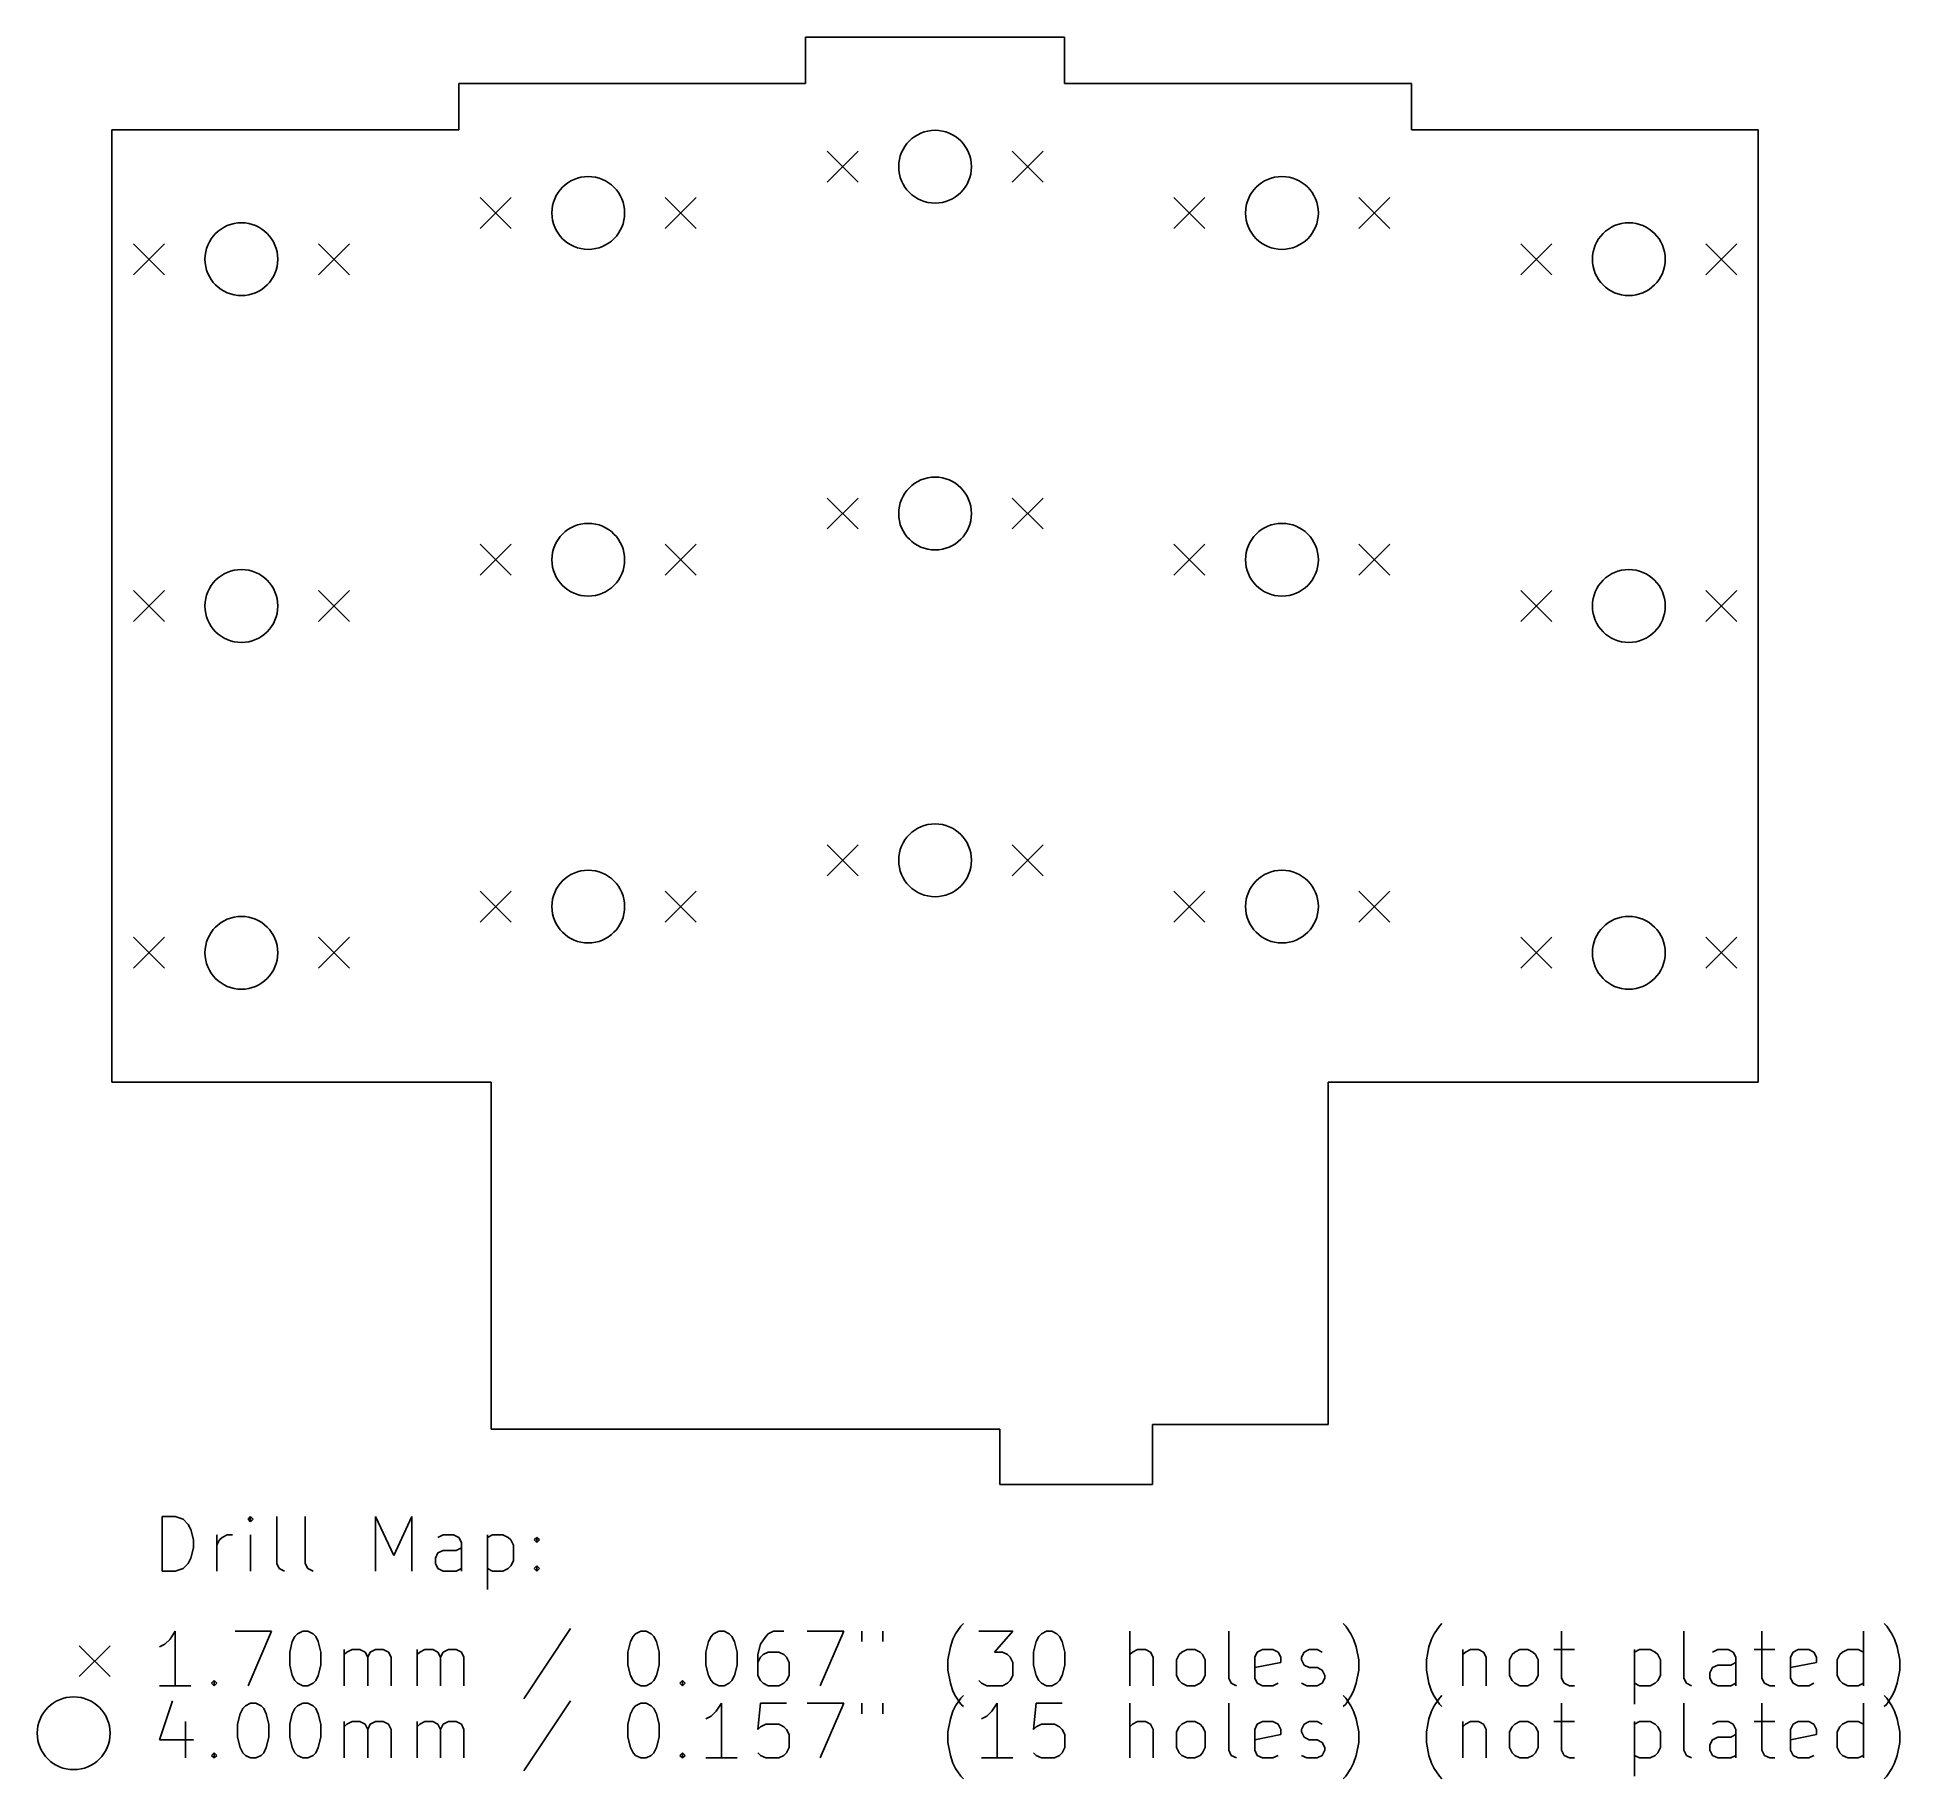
# Model space of a CAD drawing. Extents: x 168 to 270, y -147 to -52.
import ezdxf

# ---------------------------------------------------------------- set-up
doc = ezdxf.new("R2010")
doc.units = 0
doc.header["$MEASUREMENT"] = 0
doc.layers.add('BLACK', color=7, linetype='CONTINUOUS')

msp = doc.modelspace()

# ---------------------------------------------------------------- linework, layer by layer
at = {"layer": 'BLACK', "linetype": 'CONTINUOUS'}
for p, q in [((210.312, -51.816), (224.536, -51.816)), ((210.312, -54.356), (210.312, -51.816)), ((224.536, -51.816), (224.536, -54.356)), ((191.262, -54.356), (210.312, -54.356)), ((191.262, -56.896), (191.262, -54.356)), ((224.536, -54.356), (243.586, -54.356)), ((243.586, -54.356), (243.586, -56.896)), ((172.212, -109.22), (172.212, -56.896)), ((172.212, -56.896), (191.262, -56.896)), ((243.586, -56.896), (262.636, -56.896)), ((262.636, -56.896), (262.636, -109.22)), ((211.494, -58.078), (213.194, -59.778)), ((213.194, -58.078), (211.494, -59.778)), ((221.654, -58.078), (223.354, -59.778)), ((223.354, -58.078), (221.654, -59.778)), ((192.444, -60.618), (194.144, -62.318)), ((194.144, -60.618), (192.444, -62.318)), ((202.604, -60.618), (204.304, -62.318)), ((204.304, -60.618), (202.604, -62.318)), ((230.544, -60.618), (232.244, -62.318)), ((232.244, -60.618), (230.544, -62.318)), ((240.704, -60.618), (242.404, -62.318)), ((242.404, -60.618), (240.704, -62.318)), ((173.394, -63.158), (175.094, -64.858)), ((175.094, -63.158), (173.394, -64.858)), ((183.554, -63.158), (185.254, -64.858)), ((185.254, -63.158), (183.554, -64.858)), ((249.594, -63.158), (251.294, -64.858)), ((251.294, -63.158), (249.594, -64.858)), ((259.754, -63.158), (261.454, -64.858)), ((261.454, -63.158), (259.754, -64.858)), ((211.494, -77.128), (213.194, -78.828)), ((213.194, -77.128), (211.494, -78.828)), ((221.654, -77.128), (223.354, -78.828)), ((223.354, -77.128), (221.654, -78.828)), ((192.444, -79.668), (194.144, -81.368)), ((194.144, -79.668), (192.444, -81.368)), ((202.604, -79.668), (204.304, -81.368)), ((204.304, -79.668), (202.604, -81.368)), ((230.544, -79.668), (232.244, -81.368)), ((232.244, -79.668), (230.544, -81.368)), ((240.704, -79.668), (242.404, -81.368)), ((242.404, -79.668), (240.704, -81.368)), ((173.394, -82.208), (175.094, -83.908)), ((175.094, -82.208), (173.394, -83.908)), ((183.554, -82.208), (185.254, -83.908)), ((185.254, -82.208), (183.554, -83.908)), ((249.594, -82.208), (251.294, -83.908)), ((251.294, -82.208), (249.594, -83.908)), ((259.754, -82.208), (261.454, -83.908)), ((261.454, -82.208), (259.754, -83.908)), ((211.494, -96.178), (213.194, -97.878)), ((213.194, -96.178), (211.494, -97.878)), ((221.654, -96.178), (223.354, -97.878)), ((223.354, -96.178), (221.654, -97.878)), ((192.444, -98.718), (194.144, -100.418)), ((194.144, -98.718), (192.444, -100.418)), ((202.604, -98.718), (204.304, -100.418)), ((204.304, -98.718), (202.604, -100.418)), ((230.544, -98.718), (232.244, -100.418)), ((232.244, -98.718), (230.544, -100.418)), ((240.704, -98.718), (242.404, -100.418)), ((242.404, -98.718), (240.704, -100.418)), ((173.394, -101.258), (175.094, -102.958)), ((175.094, -101.258), (173.394, -102.958)), ((183.554, -101.258), (185.254, -102.958)), ((185.254, -101.258), (183.554, -102.958)), ((249.594, -101.258), (251.294, -102.958)), ((251.294, -101.258), (249.594, -102.958)), ((259.754, -101.258), (261.454, -102.958)), ((261.454, -101.258), (259.754, -102.958)), ((193.04, -109.22), (172.212, -109.22)), ((193.04, -128.27), (193.04, -109.22)), ((239.014, -109.22), (239.014, -128.016)), ((262.636, -109.22), (239.014, -109.22)), ((220.98, -128.27), (193.04, -128.27)), ((220.98, -131.318), (220.98, -128.27)), ((229.362, -128.016), (229.362, -131.318)), ((239.014, -128.016), (229.362, -128.016)), ((229.362, -131.318), (220.98, -131.318)), ((174.976, -136.075), (174.976, -133.075)), ((174.976, -133.075), (175.691, -133.075)), ((175.691, -133.075), (176.119, -133.218)), ((176.119, -133.218), (176.405, -133.504)), ((176.405, -133.504), (176.548, -133.789)), ((176.548, -133.789), (176.691, -134.361)), ((179.833, -133.075), (179.691, -133.218)), ((179.691, -133.218), (179.833, -133.361)), ((179.976, -133.218), (179.833, -133.075)), ((179.833, -133.075), (179.833, -133.361)), ((179.833, -133.361), (179.976, -133.218)), ((181.262, -135.647), (181.262, -133.075)), ((182.833, -135.647), (182.833, -133.075)), ((186.691, -136.075), (186.691, -133.075)), ((186.691, -133.075), (187.691, -135.218)), ((187.691, -135.218), (188.691, -133.075)), ((188.691, -133.075), (188.691, -136.075)), ((176.691, -134.789), (176.548, -135.361)), ((176.691, -134.361), (176.691, -134.789)), ((177.976, -136.075), (177.976, -134.075)), ((177.976, -134.647), (178.119, -134.361)), ((178.119, -134.361), (178.262, -134.218)), ((178.262, -134.218), (178.548, -134.075)), ((178.548, -134.075), (178.833, -134.075)), ((179.833, -136.075), (179.833, -134.075)), ((190.405, -134.075), (190.119, -134.218)), ((190.119, -135.075), (190.405, -134.932)), ((190.976, -134.075), (190.405, -134.075)), ((190.405, -134.932), (191.119, -134.932)), ((191.262, -134.218), (190.976, -134.075)), ((191.119, -134.932), (191.405, -134.789)), ((191.405, -134.504), (191.262, -134.218)), ((191.405, -136.075), (191.405, -134.504)), ((192.833, -134.075), (192.833, -137.075)), ((192.833, -134.218), (193.119, -134.075)), ((193.119, -134.075), (193.691, -134.075)), ((193.691, -134.075), (193.976, -134.218)), ((193.976, -134.218), (194.119, -134.361)), ((194.119, -134.361), (194.262, -134.647)), ((194.262, -134.647), (194.262, -135.504)), ((195.405, -134.361), (195.548, -134.218)), ((195.548, -134.504), (195.405, -134.361)), ((195.548, -134.218), (195.691, -134.361)), ((195.548, -134.218), (195.548, -134.504)), ((195.691, -134.361), (195.548, -134.504)), ((176.119, -135.932), (175.691, -136.075)), ((176.405, -135.647), (176.119, -135.932)), ((176.548, -135.361), (176.405, -135.647)), ((181.405, -135.932), (181.262, -135.647)), ((181.691, -136.075), (181.405, -135.932)), ((182.976, -135.932), (182.833, -135.647)), ((183.262, -136.075), (182.976, -135.932)), ((189.976, -135.361), (190.119, -135.075)), ((189.976, -135.647), (189.976, -135.361)), ((190.119, -135.932), (189.976, -135.647)), ((190.405, -136.075), (190.119, -135.932)), ((191.405, -135.932), (191.119, -136.075)), ((193.119, -136.075), (192.833, -135.932)), ((193.976, -135.932), (193.691, -136.075)), ((194.119, -135.789), (193.976, -135.932)), ((194.262, -135.504), (194.119, -135.789)), ((195.405, -135.932), (195.548, -135.789)), ((195.548, -136.075), (195.405, -135.932)), ((195.548, -135.789), (195.691, -135.932)), ((195.548, -135.789), (195.548, -136.075)), ((195.691, -135.932), (195.548, -136.075)), ((175.691, -136.075), (174.976, -136.075)), ((191.119, -136.075), (190.405, -136.075)), ((193.691, -136.075), (193.119, -136.075)), ((218.548, -139.518), (218.833, -139.089)), ((218.833, -139.089), (218.976, -138.947)), ((239.976, -139.089), (239.833, -138.947)), ((240.262, -139.518), (239.976, -139.089)), ((244.833, -139.518), (245.119, -139.089)), ((245.119, -139.089), (245.262, -138.947)), ((269.691, -139.089), (269.548, -138.947)), ((269.976, -139.518), (269.691, -139.089)), ((175.119, -140.089), (174.833, -140.232)), ((175.405, -139.804), (175.119, -140.089)), ((175.691, -139.375), (175.405, -139.804)), ((175.691, -142.375), (175.691, -139.375)), ((178.976, -139.375), (180.976, -139.375)), ((180.976, -139.375), (179.691, -142.375)), ((181.976, -140.518), (182.119, -139.947)), ((182.119, -139.947), (182.262, -139.661)), ((182.262, -139.661), (182.405, -139.518)), ((182.405, -139.518), (182.691, -139.375)), ((182.691, -139.375), (182.976, -139.375)), ((182.976, -139.375), (183.262, -139.518)), ((183.262, -139.518), (183.405, -139.661)), ((183.405, -139.661), (183.548, -139.947)), ((183.548, -139.947), (183.691, -140.518)), ((197.405, -139.232), (194.833, -143.089)), ((200.548, -140.518), (200.691, -139.947)), ((200.691, -139.947), (200.833, -139.661)), ((200.833, -139.661), (200.976, -139.518)), ((200.976, -139.518), (201.262, -139.375)), ((201.262, -139.375), (201.548, -139.375)), ((201.548, -139.375), (201.833, -139.518)), ((201.833, -139.518), (201.976, -139.661)), ((201.976, -139.661), (202.119, -139.947)), ((202.119, -139.947), (202.262, -140.518)), ((204.833, -140.518), (204.976, -139.947)), ((204.976, -139.947), (205.119, -139.661)), ((205.119, -139.661), (205.262, -139.518)), ((205.262, -139.518), (205.548, -139.375)), ((205.548, -139.375), (205.833, -139.375)), ((205.833, -139.375), (206.119, -139.518)), ((206.119, -139.518), (206.262, -139.661)), ((206.262, -139.661), (206.405, -139.947)), ((206.405, -139.947), (206.548, -140.518)), ((207.833, -140.089), (207.691, -140.661)), ((208.119, -139.661), (207.833, -140.089)), ((208.262, -139.518), (208.119, -139.661)), ((208.548, -139.375), (208.262, -139.518)), ((209.119, -139.375), (208.548, -139.375)), ((210.405, -139.375), (212.405, -139.375)), ((212.405, -139.375), (211.119, -142.375)), ((213.405, -139.375), (213.405, -139.947)), ((214.548, -139.375), (214.548, -139.947)), ((218.262, -140.232), (218.405, -139.804)), ((218.405, -139.804), (218.548, -139.518)), ((219.833, -139.375), (221.691, -139.375)), ((221.691, -139.375), (220.691, -140.518)), ((222.833, -140.518), (222.976, -139.947)), ((222.976, -139.947), (223.119, -139.661)), ((223.119, -139.661), (223.262, -139.518)), ((223.262, -139.518), (223.548, -139.375)), ((223.548, -139.375), (223.833, -139.375)), ((223.833, -139.375), (224.119, -139.518)), ((224.119, -139.518), (224.262, -139.661)), ((224.262, -139.661), (224.405, -139.947)), ((224.405, -139.947), (224.548, -140.518)), ((228.119, -142.375), (228.119, -139.375)), ((233.548, -141.947), (233.548, -139.375)), ((240.405, -139.804), (240.262, -139.518)), ((240.548, -140.232), (240.405, -139.804)), ((244.548, -140.232), (244.691, -139.804)), ((244.691, -139.804), (244.833, -139.518)), ((251.833, -139.375), (251.833, -141.947)), ((258.548, -141.947), (258.548, -139.375)), ((262.833, -139.375), (262.833, -141.947)), ((268.405, -142.375), (268.405, -139.375)), ((270.119, -139.804), (269.976, -139.518)), ((270.262, -140.232), (270.119, -139.804)), ((170.412, -140.168), (172.112, -141.868)), ((172.112, -140.168), (170.412, -141.868)), ((181.976, -141.232), (181.976, -140.518)), ((183.691, -140.518), (183.691, -141.232)), ((184.976, -142.375), (184.976, -140.375)), ((184.976, -140.661), (185.119, -140.518)), ((185.119, -140.518), (185.405, -140.375)), ((185.405, -140.375), (185.833, -140.375)), ((185.833, -140.375), (186.119, -140.518)), ((186.119, -140.518), (186.262, -140.804)), ((186.262, -140.804), (186.405, -140.518)), ((186.262, -140.804), (186.262, -142.375)), ((186.405, -140.518), (186.691, -140.375)), ((186.691, -140.375), (187.119, -140.375)), ((187.119, -140.375), (187.405, -140.518)), ((187.405, -140.518), (187.548, -140.804)), ((187.548, -140.804), (187.548, -142.375)), ((188.976, -142.375), (188.976, -140.375)), ((188.976, -140.661), (189.119, -140.518)), ((189.119, -140.518), (189.405, -140.375)), ((189.405, -140.375), (189.833, -140.375)), ((189.833, -140.375), (190.119, -140.518)), ((190.119, -140.518), (190.262, -140.804)), ((190.262, -140.804), (190.405, -140.518)), ((190.262, -140.804), (190.262, -142.375)), ((190.405, -140.518), (190.691, -140.375)), ((190.691, -140.375), (191.119, -140.375)), ((191.119, -140.375), (191.405, -140.518)), ((191.405, -140.518), (191.548, -140.804)), ((191.548, -140.804), (191.548, -142.375)), ((200.548, -141.232), (200.548, -140.518)), ((202.262, -140.518), (202.262, -141.232)), ((204.833, -141.232), (204.833, -140.518)), ((206.548, -140.518), (206.548, -141.232)), ((207.691, -140.661), (207.691, -141.804)), ((207.833, -140.804), (207.691, -141.089)), ((207.976, -140.661), (207.833, -140.804)), ((208.262, -140.518), (207.976, -140.661)), ((208.833, -140.518), (208.262, -140.518)), ((209.119, -140.661), (208.833, -140.518)), ((209.262, -140.804), (209.119, -140.661)), ((209.405, -141.089), (209.262, -140.804)), ((209.405, -141.804), (209.405, -141.089)), ((218.119, -140.947), (218.262, -140.232)), ((218.119, -141.518), (218.119, -140.947)), ((220.691, -140.518), (221.119, -140.518)), ((221.119, -140.518), (221.405, -140.661)), ((221.405, -140.661), (221.548, -140.804)), ((221.548, -140.804), (221.691, -141.089)), ((221.691, -141.089), (221.691, -141.804)), ((222.833, -141.232), (222.833, -140.518)), ((224.548, -140.518), (224.548, -141.232)), ((228.262, -140.518), (228.119, -140.661)), ((228.548, -140.375), (228.262, -140.518)), ((228.976, -140.375), (228.548, -140.375)), ((229.262, -140.518), (228.976, -140.375)), ((229.405, -140.804), (229.262, -140.518)), ((229.405, -142.375), (229.405, -140.804)), ((230.691, -140.947), (230.833, -140.661)), ((230.691, -141.804), (230.691, -140.947)), ((230.833, -140.661), (230.976, -140.518)), ((230.976, -140.518), (231.262, -140.375)), ((231.262, -140.375), (231.691, -140.375)), ((231.691, -140.375), (231.976, -140.518)), ((231.976, -140.518), (232.119, -140.661)), ((232.119, -140.661), (232.262, -140.947)), ((232.262, -140.947), (232.262, -141.804)), ((234.976, -140.804), (235.119, -140.518)), ((234.976, -141.947), (234.976, -140.804)), ((236.405, -141.089), (234.976, -141.375)), ((235.119, -140.518), (235.405, -140.375)), ((235.405, -140.375), (235.976, -140.375)), ((235.976, -140.375), (236.262, -140.518)), ((236.262, -140.518), (236.405, -140.804)), ((236.405, -140.804), (236.405, -141.089)), ((237.548, -140.804), (237.691, -140.518)), ((237.548, -140.947), (237.548, -140.804)), ((237.691, -141.232), (237.548, -140.947)), ((237.691, -140.518), (237.976, -140.375)), ((237.976, -140.375), (238.405, -140.375)), ((238.405, -140.375), (238.691, -140.518)), ((240.691, -140.947), (240.548, -140.232)), ((240.691, -141.518), (240.691, -140.947)), ((244.405, -140.947), (244.548, -140.232)), ((244.405, -141.518), (244.405, -140.947)), ((246.405, -140.375), (246.405, -142.375)), ((246.405, -140.661), (246.548, -140.518)), ((246.548, -140.518), (246.833, -140.375)), ((246.833, -140.375), (247.262, -140.375)), ((247.262, -140.375), (247.548, -140.518)), ((247.548, -140.518), (247.691, -140.804)), ((247.691, -140.804), (247.691, -142.375)), ((248.976, -140.947), (249.119, -140.661)), ((248.976, -141.804), (248.976, -140.947)), ((249.119, -140.661), (249.262, -140.518)), ((249.262, -140.518), (249.548, -140.375)), ((249.548, -140.375), (249.976, -140.375)), ((249.976, -140.375), (250.262, -140.518)), ((250.262, -140.518), (250.405, -140.661)), ((250.405, -140.661), (250.548, -140.947)), ((250.548, -140.947), (250.548, -141.804)), ((251.405, -140.375), (252.548, -140.375)), ((255.833, -140.375), (255.833, -143.375)), ((255.833, -140.518), (256.119, -140.375)), ((256.119, -140.375), (256.691, -140.375)), ((256.691, -140.375), (256.976, -140.518)), ((256.976, -140.518), (257.119, -140.661)), ((257.119, -140.661), (257.262, -140.947)), ((257.262, -140.947), (257.262, -141.804)), ((260.405, -140.375), (260.119, -140.518)), ((260.976, -140.375), (260.405, -140.375)), ((261.262, -140.518), (260.976, -140.375)), ((261.119, -141.232), (261.405, -141.089)), ((261.405, -140.804), (261.262, -140.518)), ((261.405, -142.375), (261.405, -140.804)), ((262.405, -140.375), (263.548, -140.375)), ((264.405, -140.804), (264.548, -140.518)), ((264.405, -141.947), (264.405, -140.804)), ((265.833, -141.089), (264.405, -141.375)), ((264.548, -140.518), (264.833, -140.375)), ((264.833, -140.375), (265.405, -140.375)), ((265.405, -140.375), (265.691, -140.518)), ((265.691, -140.518), (265.833, -140.804)), ((265.833, -140.804), (265.833, -141.089)), ((266.976, -140.947), (267.119, -140.661)), ((266.976, -141.804), (266.976, -140.947)), ((267.119, -140.661), (267.262, -140.518)), ((267.262, -140.518), (267.548, -140.375)), ((267.548, -140.375), (268.119, -140.375)), ((268.119, -140.375), (268.405, -140.518)), ((270.405, -140.947), (270.262, -140.232)), ((270.405, -141.518), (270.405, -140.947)), ((177.691, -142.232), (177.833, -142.089)), ((177.833, -142.089), (177.976, -142.232)), ((177.833, -142.089), (177.833, -142.375)), ((182.119, -141.804), (181.976, -141.232)), ((182.262, -142.089), (182.119, -141.804)), ((182.405, -142.232), (182.262, -142.089)), ((183.405, -142.089), (183.262, -142.232)), ((183.548, -141.804), (183.405, -142.089)), ((183.691, -141.232), (183.548, -141.804)), ((200.691, -141.804), (200.548, -141.232)), ((200.833, -142.089), (200.691, -141.804)), ((200.976, -142.232), (200.833, -142.089)), ((201.976, -142.089), (201.833, -142.232)), ((202.119, -141.804), (201.976, -142.089)), ((202.262, -141.232), (202.119, -141.804)), ((203.405, -142.232), (203.548, -142.089)), ((203.548, -142.089), (203.691, -142.232)), ((203.548, -142.089), (203.548, -142.375)), ((204.976, -141.804), (204.833, -141.232)), ((205.119, -142.089), (204.976, -141.804)), ((205.262, -142.232), (205.119, -142.089)), ((206.262, -142.089), (206.119, -142.232)), ((206.405, -141.804), (206.262, -142.089)), ((206.548, -141.232), (206.405, -141.804)), ((207.691, -141.804), (207.833, -142.089)), ((207.833, -142.089), (207.976, -142.232)), ((209.119, -142.232), (209.262, -142.089)), ((209.262, -142.089), (209.405, -141.804)), ((218.262, -142.232), (218.119, -141.518)), ((219.976, -142.232), (219.833, -142.089)), ((221.548, -142.089), (221.405, -142.232)), ((221.691, -141.804), (221.548, -142.089)), ((222.976, -141.804), (222.833, -141.232)), ((223.119, -142.089), (222.976, -141.804)), ((223.262, -142.232), (223.119, -142.089)), ((224.262, -142.089), (224.119, -142.232)), ((224.405, -141.804), (224.262, -142.089)), ((224.548, -141.232), (224.405, -141.804)), ((230.833, -142.089), (230.691, -141.804)), ((230.976, -142.232), (230.833, -142.089)), ((232.119, -142.089), (231.976, -142.232)), ((232.262, -141.804), (232.119, -142.089)), ((233.691, -142.232), (233.548, -141.947)), ((235.119, -142.232), (234.976, -141.947)), ((237.976, -141.375), (237.691, -141.232)), ((238.405, -141.375), (237.976, -141.375)), ((238.691, -141.518), (238.405, -141.375)), ((238.833, -141.804), (238.691, -141.518)), ((238.691, -142.232), (238.833, -141.947)), ((238.833, -141.947), (238.833, -141.804)), ((240.548, -142.232), (240.691, -141.518)), ((244.548, -142.232), (244.405, -141.518)), ((249.119, -142.089), (248.976, -141.804)), ((249.262, -142.232), (249.119, -142.089)), ((250.405, -142.089), (250.262, -142.232)), ((250.548, -141.804), (250.405, -142.089)), ((251.833, -141.947), (251.976, -142.232)), ((257.119, -142.089), (256.976, -142.232)), ((257.262, -141.804), (257.119, -142.089)), ((258.691, -142.232), (258.548, -141.947)), ((259.976, -141.661), (260.119, -141.375)), ((259.976, -141.947), (259.976, -141.661)), ((260.119, -142.232), (259.976, -141.947)), ((260.119, -141.375), (260.405, -141.232)), ((260.405, -141.232), (261.119, -141.232)), ((262.833, -141.947), (262.976, -142.232)), ((264.548, -142.232), (264.405, -141.947)), ((267.119, -142.089), (266.976, -141.804)), ((267.262, -142.232), (267.119, -142.089)), ((270.262, -142.232), (270.405, -141.518)), ((176.548, -142.375), (174.833, -142.375)), ((175.548, -143.192), (174.833, -145.335)), ((177.833, -142.375), (177.691, -142.232)), ((177.976, -142.232), (177.833, -142.375)), ((182.691, -142.375), (182.405, -142.232)), ((182.976, -142.375), (182.691, -142.375)), ((183.262, -142.232), (182.976, -142.375)), ((197.405, -143.192), (194.833, -147.049)), ((201.262, -142.375), (200.976, -142.232)), ((201.548, -142.375), (201.262, -142.375)), ((201.833, -142.232), (201.548, -142.375)), ((203.548, -142.375), (203.405, -142.232)), ((203.691, -142.232), (203.548, -142.375)), ((205.548, -142.375), (205.262, -142.232)), ((205.833, -142.375), (205.548, -142.375)), ((206.119, -142.232), (205.833, -142.375)), ((207.976, -142.232), (208.262, -142.375)), ((208.262, -142.375), (208.833, -142.375)), ((208.833, -142.375), (209.119, -142.232)), ((218.405, -142.661), (218.262, -142.232)), ((218.548, -142.947), (218.405, -142.661)), ((218.833, -143.375), (218.548, -142.947)), ((218.548, -143.478), (218.833, -143.049)), ((218.833, -143.049), (218.976, -142.907)), ((220.262, -142.375), (219.976, -142.232)), ((221.119, -142.375), (220.262, -142.375)), ((221.405, -142.232), (221.119, -142.375)), ((223.548, -142.375), (223.262, -142.232)), ((223.833, -142.375), (223.548, -142.375)), ((224.119, -142.232), (223.833, -142.375)), ((231.262, -142.375), (230.976, -142.232)), ((231.691, -142.375), (231.262, -142.375)), ((231.976, -142.232), (231.691, -142.375)), ((233.976, -142.375), (233.691, -142.232)), ((235.405, -142.375), (235.119, -142.232)), ((235.976, -142.375), (235.405, -142.375)), ((236.262, -142.232), (235.976, -142.375)), ((237.548, -142.232), (237.833, -142.375)), ((237.833, -142.375), (238.405, -142.375)), ((238.405, -142.375), (238.691, -142.232)), ((239.976, -143.049), (239.833, -142.907)), ((239.976, -143.375), (240.262, -142.947)), ((240.262, -143.478), (239.976, -143.049)), ((240.262, -142.947), (240.405, -142.661)), ((240.405, -142.661), (240.548, -142.232)), ((244.691, -142.661), (244.548, -142.232)), ((244.833, -142.947), (244.691, -142.661)), ((245.119, -143.375), (244.833, -142.947)), ((244.833, -143.478), (245.119, -143.049)), ((245.119, -143.049), (245.262, -142.907)), ((249.548, -142.375), (249.262, -142.232)), ((249.976, -142.375), (249.548, -142.375)), ((250.262, -142.232), (249.976, -142.375)), ((251.976, -142.232), (252.262, -142.375)), ((252.262, -142.375), (252.548, -142.375)), ((256.119, -142.375), (255.833, -142.232)), ((256.691, -142.375), (256.119, -142.375)), ((256.976, -142.232), (256.691, -142.375)), ((258.976, -142.375), (258.691, -142.232)), ((260.405, -142.375), (260.119, -142.232)), ((261.119, -142.375), (260.405, -142.375)), ((261.405, -142.232), (261.119, -142.375)), ((262.976, -142.232), (263.262, -142.375)), ((263.262, -142.375), (263.548, -142.375)), ((264.833, -142.375), (264.548, -142.232)), ((265.405, -142.375), (264.833, -142.375)), ((265.691, -142.232), (265.405, -142.375)), ((267.548, -142.375), (267.262, -142.232)), ((268.119, -142.375), (267.548, -142.375)), ((268.405, -142.232), (268.119, -142.375)), ((269.691, -143.049), (269.548, -142.907)), ((269.691, -143.375), (269.976, -142.947)), ((269.976, -143.478), (269.691, -143.049)), ((269.976, -142.947), (270.119, -142.661)), ((270.119, -142.661), (270.262, -142.232)), ((179.119, -144.478), (179.262, -143.907)), ((179.262, -143.907), (179.405, -143.621)), ((179.405, -143.621), (179.548, -143.478)), ((179.548, -143.478), (179.833, -143.335)), ((179.833, -143.335), (180.119, -143.335)), ((180.119, -143.335), (180.405, -143.478)), ((180.405, -143.478), (180.548, -143.621)), ((180.548, -143.621), (180.691, -143.907)), ((180.691, -143.907), (180.833, -144.478)), ((181.976, -144.478), (182.119, -143.907)), ((182.119, -143.907), (182.262, -143.621)), ((182.262, -143.621), (182.405, -143.478)), ((182.405, -143.478), (182.691, -143.335)), ((182.691, -143.335), (182.976, -143.335)), ((182.976, -143.335), (183.262, -143.478)), ((183.262, -143.478), (183.405, -143.621)), ((183.405, -143.621), (183.548, -143.907)), ((183.548, -143.907), (183.691, -144.478)), ((200.548, -144.478), (200.691, -143.907)), ((200.691, -143.907), (200.833, -143.621)), ((200.833, -143.621), (200.976, -143.478)), ((200.976, -143.478), (201.262, -143.335)), ((201.262, -143.335), (201.548, -143.335)), ((201.548, -143.335), (201.833, -143.478)), ((201.833, -143.478), (201.976, -143.621)), ((201.976, -143.621), (202.119, -143.907)), ((202.119, -143.907), (202.262, -144.478)), ((205.119, -144.049), (204.833, -144.192)), ((205.405, -143.764), (205.119, -144.049)), ((205.691, -143.335), (205.405, -143.764)), ((205.691, -146.335), (205.691, -143.335)), ((207.833, -143.335), (207.691, -144.764)), ((209.262, -143.335), (207.833, -143.335)), ((210.405, -143.335), (212.405, -143.335)), ((212.405, -143.335), (211.119, -146.335)), ((213.405, -143.335), (213.405, -143.907)), ((214.548, -143.335), (214.548, -143.907)), ((218.119, -144.907), (218.262, -144.192)), ((218.262, -144.192), (218.405, -143.764)), ((218.405, -143.764), (218.548, -143.478)), ((218.976, -143.518), (218.833, -143.375)), ((220.262, -144.049), (219.976, -144.192)), ((220.548, -143.764), (220.262, -144.049)), ((220.833, -143.335), (220.548, -143.764)), ((220.833, -146.335), (220.833, -143.335)), ((222.976, -143.335), (222.833, -144.764)), ((224.405, -143.335), (222.976, -143.335)), ((228.119, -146.335), (228.119, -143.335)), ((233.548, -145.907), (233.548, -143.335)), ((239.833, -143.518), (239.976, -143.375)), ((240.405, -143.764), (240.262, -143.478)), ((240.548, -144.192), (240.405, -143.764)), ((240.691, -144.907), (240.548, -144.192)), ((244.405, -144.907), (244.548, -144.192)), ((244.548, -144.192), (244.691, -143.764)), ((244.691, -143.764), (244.833, -143.478)), ((245.262, -143.518), (245.119, -143.375)), ((251.833, -143.335), (251.833, -145.907)), ((258.548, -145.907), (258.548, -143.335)), ((262.833, -143.335), (262.833, -145.907)), ((268.405, -146.335), (268.405, -143.335)), ((269.548, -143.518), (269.691, -143.375)), ((270.119, -143.764), (269.976, -143.478)), ((270.262, -144.192), (270.119, -143.764)), ((270.405, -144.907), (270.262, -144.192)), ((176.262, -144.335), (176.262, -146.335)), ((179.119, -145.192), (179.119, -144.478)), ((179.262, -145.764), (179.119, -145.192)), ((180.833, -145.192), (180.691, -145.764)), ((180.833, -144.478), (180.833, -145.192)), ((181.976, -145.192), (181.976, -144.478)), ((182.119, -145.764), (181.976, -145.192)), ((183.691, -145.192), (183.548, -145.764)), ((183.691, -144.478), (183.691, -145.192)), ((184.976, -146.335), (184.976, -144.335)), ((184.976, -144.621), (185.119, -144.478)), ((185.119, -144.478), (185.405, -144.335)), ((185.405, -144.335), (185.833, -144.335)), ((185.833, -144.335), (186.119, -144.478)), ((186.119, -144.478), (186.262, -144.764)), ((186.262, -144.764), (186.405, -144.478)), ((186.262, -144.764), (186.262, -146.335)), ((186.405, -144.478), (186.691, -144.335)), ((186.691, -144.335), (187.119, -144.335)), ((187.119, -144.335), (187.405, -144.478)), ((187.405, -144.478), (187.548, -144.764)), ((187.548, -144.764), (187.548, -146.335)), ((188.976, -146.335), (188.976, -144.335)), ((188.976, -144.621), (189.119, -144.478)), ((189.119, -144.478), (189.405, -144.335)), ((189.405, -144.335), (189.833, -144.335)), ((189.833, -144.335), (190.119, -144.478)), ((190.119, -144.478), (190.262, -144.764)), ((190.262, -144.764), (190.405, -144.478)), ((190.262, -144.764), (190.262, -146.335)), ((190.405, -144.478), (190.691, -144.335)), ((190.691, -144.335), (191.119, -144.335)), ((191.119, -144.335), (191.405, -144.478)), ((191.405, -144.478), (191.548, -144.764)), ((191.548, -144.764), (191.548, -146.335)), ((200.548, -145.192), (200.548, -144.478)), ((200.691, -145.764), (200.548, -145.192)), ((202.262, -145.192), (202.119, -145.764)), ((202.262, -144.478), (202.262, -145.192)), ((207.691, -144.764), (207.833, -144.621)), ((207.833, -144.621), (208.119, -144.478)), ((208.119, -144.478), (208.833, -144.478)), ((208.833, -144.478), (209.119, -144.621)), ((209.119, -144.621), (209.262, -144.764)), ((209.262, -144.764), (209.405, -145.049)), ((209.405, -145.049), (209.405, -145.764)), ((218.119, -145.478), (218.119, -144.907)), ((222.833, -144.764), (222.976, -144.621)), ((222.976, -144.621), (223.262, -144.478)), ((223.262, -144.478), (223.976, -144.478)), ((223.976, -144.478), (224.262, -144.621)), ((224.262, -144.621), (224.405, -144.764)), ((224.405, -144.764), (224.548, -145.049)), ((224.548, -145.049), (224.548, -145.764)), ((228.262, -144.478), (228.119, -144.621)), ((228.548, -144.335), (228.262, -144.478)), ((228.976, -144.335), (228.548, -144.335)), ((229.262, -144.478), (228.976, -144.335)), ((229.405, -144.764), (229.262, -144.478)), ((229.405, -146.335), (229.405, -144.764)), ((230.691, -144.907), (230.833, -144.621)), ((230.691, -145.764), (230.691, -144.907)), ((230.833, -144.621), (230.976, -144.478)), ((230.976, -144.478), (231.262, -144.335)), ((231.262, -144.335), (231.691, -144.335)), ((231.691, -144.335), (231.976, -144.478)), ((231.976, -144.478), (232.119, -144.621)), ((232.119, -144.621), (232.262, -144.907)), ((232.262, -144.907), (232.262, -145.764)), ((234.976, -144.764), (235.119, -144.478)), ((234.976, -145.907), (234.976, -144.764)), ((236.405, -145.049), (234.976, -145.335)), ((235.119, -144.478), (235.405, -144.335)), ((235.405, -144.335), (235.976, -144.335)), ((235.976, -144.335), (236.262, -144.478)), ((236.262, -144.478), (236.405, -144.764)), ((236.405, -144.764), (236.405, -145.049)), ((237.548, -144.764), (237.691, -144.478)), ((237.548, -144.907), (237.548, -144.764)), ((237.691, -145.192), (237.548, -144.907)), ((237.691, -144.478), (237.976, -144.335)), ((237.976, -145.335), (237.691, -145.192)), ((237.976, -144.335), (238.405, -144.335)), ((238.405, -144.335), (238.691, -144.478)), ((240.691, -145.478), (240.691, -144.907)), ((244.405, -145.478), (244.405, -144.907)), ((246.405, -144.335), (246.405, -146.335)), ((246.405, -144.621), (246.548, -144.478)), ((246.548, -144.478), (246.833, -144.335)), ((246.833, -144.335), (247.262, -144.335)), ((247.262, -144.335), (247.548, -144.478)), ((247.548, -144.478), (247.691, -144.764)), ((247.691, -144.764), (247.691, -146.335)), ((248.976, -144.907), (249.119, -144.621)), ((248.976, -145.764), (248.976, -144.907)), ((249.119, -144.621), (249.262, -144.478)), ((249.262, -144.478), (249.548, -144.335)), ((249.548, -144.335), (249.976, -144.335)), ((249.976, -144.335), (250.262, -144.478)), ((250.262, -144.478), (250.405, -144.621)), ((250.405, -144.621), (250.548, -144.907)), ((250.548, -144.907), (250.548, -145.764)), ((251.405, -144.335), (252.548, -144.335)), ((255.833, -144.335), (255.833, -147.335)), ((255.833, -144.478), (256.119, -144.335)), ((256.119, -144.335), (256.691, -144.335)), ((256.691, -144.335), (256.976, -144.478)), ((256.976, -144.478), (257.119, -144.621)), ((257.119, -144.621), (257.262, -144.907)), ((257.262, -144.907), (257.262, -145.764)), ((260.405, -144.335), (260.119, -144.478)), ((260.119, -145.335), (260.405, -145.192)), ((260.976, -144.335), (260.405, -144.335)), ((260.405, -145.192), (261.119, -145.192)), ((261.262, -144.478), (260.976, -144.335)), ((261.119, -145.192), (261.405, -145.049)), ((261.405, -144.764), (261.262, -144.478)), ((261.405, -146.335), (261.405, -144.764)), ((262.405, -144.335), (263.548, -144.335)), ((264.405, -144.764), (264.548, -144.478)), ((264.405, -145.907), (264.405, -144.764)), ((265.833, -145.049), (264.405, -145.335)), ((264.548, -144.478), (264.833, -144.335)), ((264.833, -144.335), (265.405, -144.335)), ((265.405, -144.335), (265.691, -144.478)), ((265.691, -144.478), (265.833, -144.764)), ((265.833, -144.764), (265.833, -145.049)), ((266.976, -144.907), (267.119, -144.621)), ((266.976, -145.764), (266.976, -144.907)), ((267.119, -144.621), (267.262, -144.478)), ((267.262, -144.478), (267.548, -144.335)), ((267.548, -144.335), (268.119, -144.335)), ((268.119, -144.335), (268.405, -144.478)), ((270.405, -145.478), (270.405, -144.907)), ((174.833, -145.335), (176.691, -145.335)), ((177.691, -146.192), (177.833, -146.049)), ((177.833, -146.335), (177.691, -146.192)), ((177.833, -146.049), (177.976, -146.192)), ((177.833, -146.049), (177.833, -146.335)), ((177.976, -146.192), (177.833, -146.335)), ((179.405, -146.049), (179.262, -145.764)), ((179.548, -146.192), (179.405, -146.049)), ((179.833, -146.335), (179.548, -146.192)), ((180.405, -146.192), (180.119, -146.335)), ((180.548, -146.049), (180.405, -146.192)), ((180.691, -145.764), (180.548, -146.049)), ((182.262, -146.049), (182.119, -145.764)), ((182.405, -146.192), (182.262, -146.049)), ((182.691, -146.335), (182.405, -146.192)), ((183.262, -146.192), (182.976, -146.335)), ((183.405, -146.049), (183.262, -146.192)), ((183.548, -145.764), (183.405, -146.049)), ((200.833, -146.049), (200.691, -145.764)), ((200.976, -146.192), (200.833, -146.049)), ((201.262, -146.335), (200.976, -146.192)), ((201.833, -146.192), (201.548, -146.335)), ((201.976, -146.049), (201.833, -146.192)), ((202.119, -145.764), (201.976, -146.049)), ((203.405, -146.192), (203.548, -146.049)), ((203.548, -146.335), (203.405, -146.192)), ((203.548, -146.049), (203.691, -146.192)), ((203.548, -146.049), (203.548, -146.335)), ((203.691, -146.192), (203.548, -146.335)), ((207.833, -146.192), (207.691, -146.049)), ((208.119, -146.335), (207.833, -146.192)), ((209.119, -146.192), (208.833, -146.335)), ((209.262, -146.049), (209.119, -146.192)), ((209.405, -145.764), (209.262, -146.049)), ((218.262, -146.192), (218.119, -145.478)), ((218.405, -146.621), (218.262, -146.192)), ((222.976, -146.192), (222.833, -146.049)), ((223.262, -146.335), (222.976, -146.192)), ((224.262, -146.192), (223.976, -146.335)), ((224.405, -146.049), (224.262, -146.192)), ((224.548, -145.764), (224.405, -146.049)), ((230.833, -146.049), (230.691, -145.764)), ((230.976, -146.192), (230.833, -146.049)), ((231.262, -146.335), (230.976, -146.192)), ((231.976, -146.192), (231.691, -146.335)), ((232.119, -146.049), (231.976, -146.192)), ((232.262, -145.764), (232.119, -146.049)), ((233.691, -146.192), (233.548, -145.907)), ((233.976, -146.335), (233.691, -146.192)), ((235.119, -146.192), (234.976, -145.907)), ((235.405, -146.335), (235.119, -146.192)), ((236.262, -146.192), (235.976, -146.335)), ((237.548, -146.192), (237.833, -146.335)), ((238.405, -145.335), (237.976, -145.335)), ((238.691, -145.478), (238.405, -145.335)), ((238.405, -146.335), (238.691, -146.192)), ((238.833, -145.764), (238.691, -145.478)), ((238.691, -146.192), (238.833, -145.907)), ((238.833, -145.907), (238.833, -145.764)), ((240.405, -146.621), (240.548, -146.192)), ((240.548, -146.192), (240.691, -145.478)), ((244.548, -146.192), (244.405, -145.478)), ((244.691, -146.621), (244.548, -146.192)), ((249.119, -146.049), (248.976, -145.764)), ((249.262, -146.192), (249.119, -146.049)), ((249.548, -146.335), (249.262, -146.192)), ((250.262, -146.192), (249.976, -146.335)), ((250.405, -146.049), (250.262, -146.192)), ((250.548, -145.764), (250.405, -146.049)), ((251.833, -145.907), (251.976, -146.192)), ((251.976, -146.192), (252.262, -146.335)), ((256.119, -146.335), (255.833, -146.192)), ((256.976, -146.192), (256.691, -146.335)), ((257.119, -146.049), (256.976, -146.192)), ((257.262, -145.764), (257.119, -146.049)), ((258.691, -146.192), (258.548, -145.907)), ((258.976, -146.335), (258.691, -146.192)), ((259.976, -145.621), (260.119, -145.335)), ((259.976, -145.907), (259.976, -145.621)), ((260.119, -146.192), (259.976, -145.907)), ((260.405, -146.335), (260.119, -146.192)), ((261.405, -146.192), (261.119, -146.335)), ((262.833, -145.907), (262.976, -146.192)), ((262.976, -146.192), (263.262, -146.335)), ((264.548, -146.192), (264.405, -145.907)), ((264.833, -146.335), (264.548, -146.192)), ((265.691, -146.192), (265.405, -146.335)), ((267.119, -146.049), (266.976, -145.764)), ((267.262, -146.192), (267.119, -146.049)), ((267.548, -146.335), (267.262, -146.192)), ((268.405, -146.192), (268.119, -146.335)), ((270.119, -146.621), (270.262, -146.192)), ((270.262, -146.192), (270.405, -145.478)), ((180.119, -146.335), (179.833, -146.335)), ((182.976, -146.335), (182.691, -146.335)), ((201.548, -146.335), (201.262, -146.335)), ((206.548, -146.335), (204.833, -146.335)), ((208.833, -146.335), (208.119, -146.335)), ((218.548, -146.907), (218.405, -146.621)), ((218.833, -147.335), (218.548, -146.907)), ((221.691, -146.335), (219.976, -146.335)), ((223.976, -146.335), (223.262, -146.335)), ((231.691, -146.335), (231.262, -146.335)), ((235.976, -146.335), (235.405, -146.335)), ((237.833, -146.335), (238.405, -146.335)), ((239.976, -147.335), (240.262, -146.907)), ((240.262, -146.907), (240.405, -146.621)), ((244.833, -146.907), (244.691, -146.621)), ((245.119, -147.335), (244.833, -146.907)), ((249.976, -146.335), (249.548, -146.335)), ((252.262, -146.335), (252.548, -146.335)), ((256.691, -146.335), (256.119, -146.335)), ((261.119, -146.335), (260.405, -146.335)), ((263.262, -146.335), (263.548, -146.335)), ((265.405, -146.335), (264.833, -146.335)), ((268.119, -146.335), (267.548, -146.335)), ((269.691, -147.335), (269.976, -146.907)), ((269.976, -146.907), (270.119, -146.621)), ((218.976, -147.478), (218.833, -147.335)), ((239.833, -147.478), (239.976, -147.335)), ((245.262, -147.478), (245.119, -147.335)), ((269.548, -147.478), (269.691, -147.335))]:
    msp.add_line(p, q, dxfattribs=at)
at = {"layer": 'BLACK'}
for centre in [(217.424, -58.928), (198.374, -61.468), (236.474, -61.468), (179.324, -64.008), (255.524, -64.008), (217.424, -77.978), (198.374, -80.518), (236.474, -80.518), (179.324, -83.058), (255.524, -83.058), (217.424, -97.028), (198.374, -99.568), (236.474, -99.568), (179.324, -102.108), (255.524, -102.108), (170.112, -144.978)]:
    msp.add_circle(centre, 2, dxfattribs=at)

doc.saveas('drawing.dxf')
